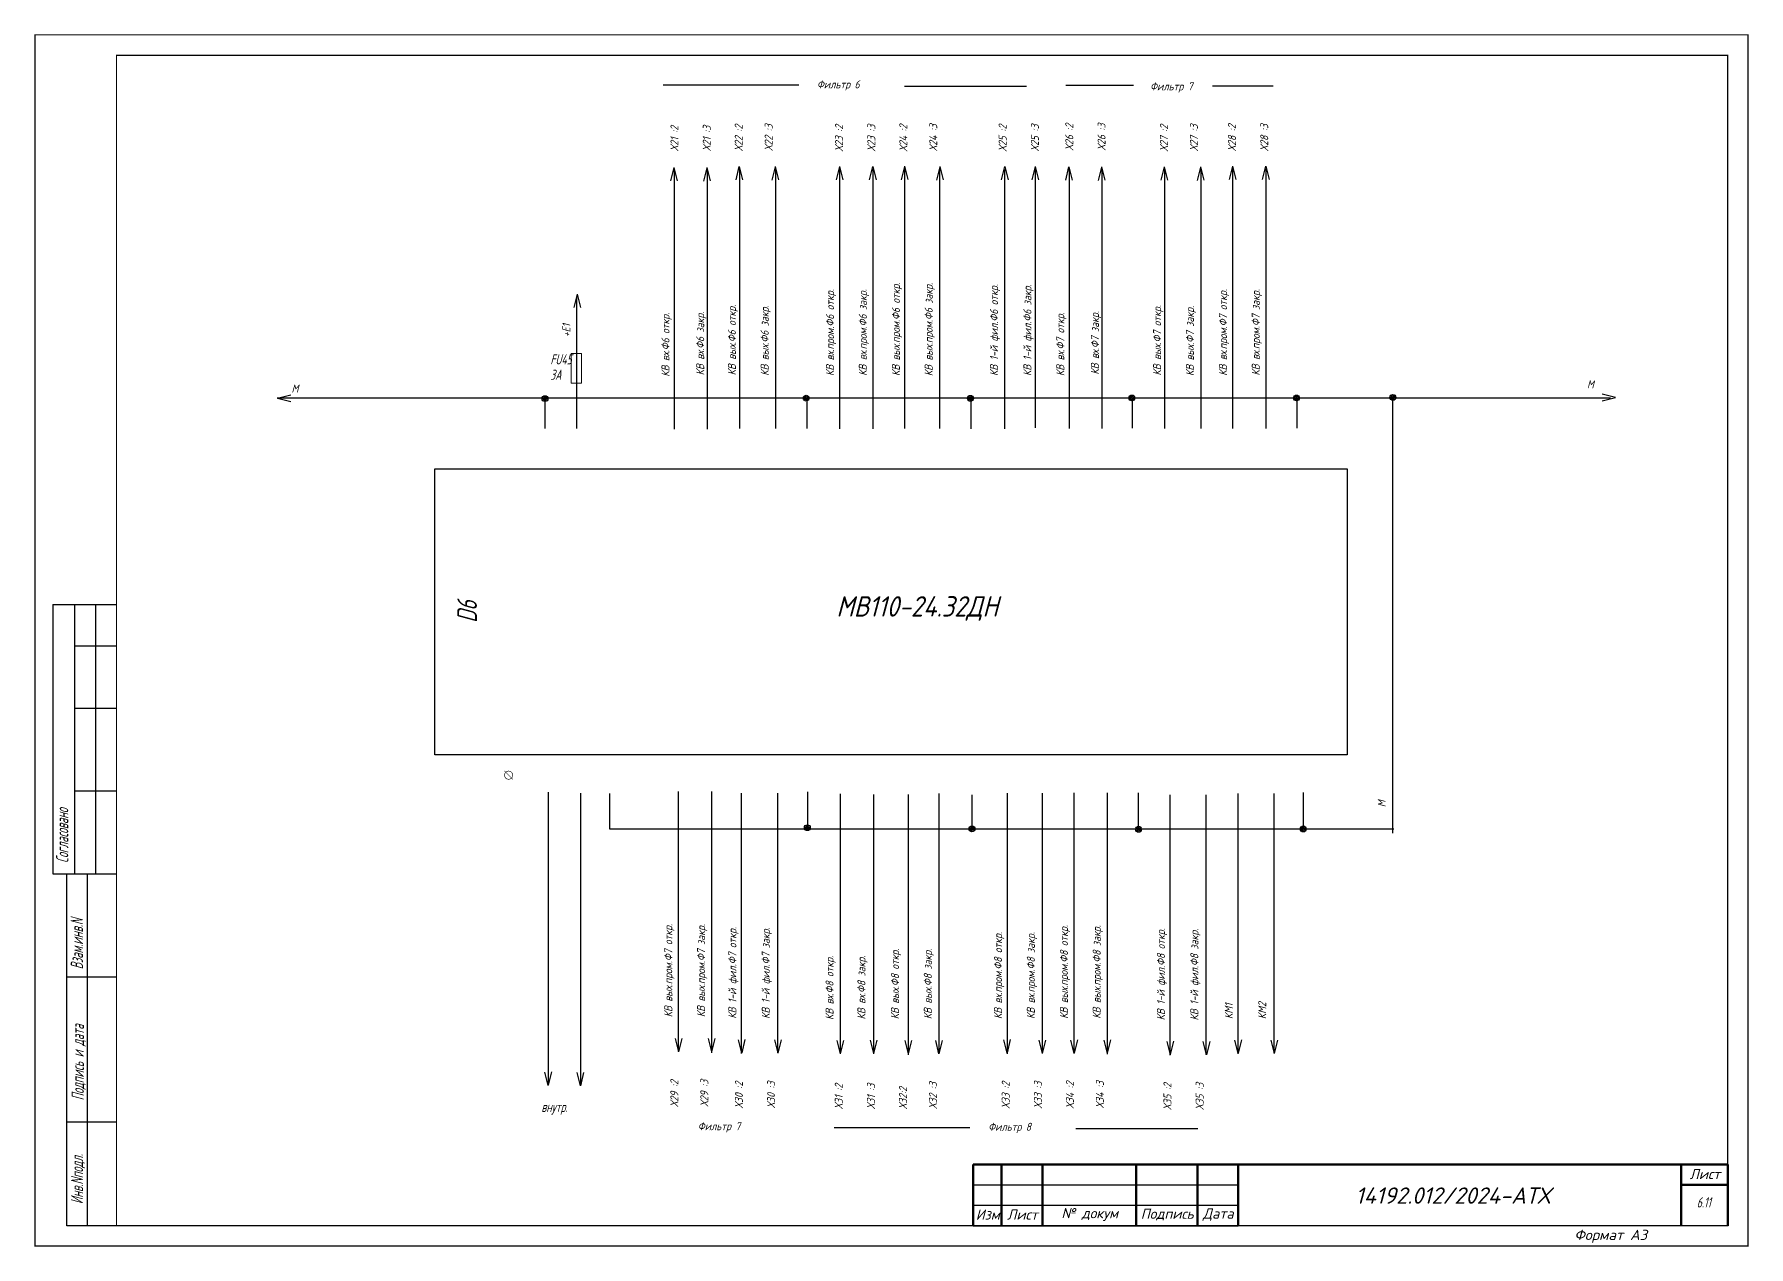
# Model space of a CAD drawing. Header units: millimetres. Extents: x 1463 to 10524, y 7125 to 13164.
# Drawn here: x 7390.6 to 7810.9, y 9092 to 9389.3 of the extents above; entities that cross this region are included whole.
import ezdxf
from ezdxf.enums import TextEntityAlignment as Align

# ---------------------------------------------------------------- set-up
doc = ezdxf.new("R2010")
doc.units = ezdxf.units.MM
doc.header["$LTSCALE"] = 4
doc.set_wipeout_variables(frame=1)
doc.linetypes.add('SolidLine', pattern=[0])
for name, color, linetype, lineweight in [('RAMKA', 7, 'Continuous', 25), ('SHTAMP', 7, 'SolidLine', 25), ('Основеая', 5, 'Continuous', 60), ('СХЕМА', 7, 'Continuous', 25)]:
    doc.layers.add(name, color=color, linetype=linetype, lineweight=lineweight)
for name, color, linetype in [('RED_2.5mm^2', 1, 'Continuous'), ('SYMS', 7, 'Continuous'), ('Вспомогательная', 1, 'Continuous'), ('Текст', 2, 'Continuous')]:
    doc.layers.add(name, color=color, linetype=linetype)
doc.styles.add('COTES', font='cs_gost2304.shx', dxfattribs={"width": 0.75, "oblique": 15})
doc.styles.add('ISOCPEUR', font='isocpeui.ttf')
doc.styles.add('Simplex00.10.00', font='simplex.shx')
doc.styles.add('Simplex25.085.15', font='GOST_A.TTF', dxfattribs={"width": 0.85, "oblique": 15, "height": 2.5})
doc.styles.add('ГОСТ', font='isocpeur.ttf', dxfattribs={"oblique": 15})
doc.styles.add('Стиль мой-1', font='GOST_A.TTF', dxfattribs={"width": 0.85, "oblique": 15, "height": 2.5})
doc.linetypes.add('Modbus_LINE', pattern='A,7.5,-4,["Modbus",Standard,S=2.5,R=0,X=-1.5,Y=-1.25],-15', length=26.5)

# ---------------------------------------------------------------- blocks, each defined once
blk = doc.blocks.new('Формат А3')
at = {"color": 0, "linetype": 'Continuous', "const_width": 0.3}
for points in [[(-420, 297), (0, 297), (0, 0), (-420, 0)], [(-400, 5), (-400, 292), (-5, 292), (-5, 5)]]:
    blk.add_lwpolyline(points, close=True, dxfattribs=at)
at = {"color": 0, "linetype": 'Continuous', "style": 'Simplex00.10.00', "oblique": 15}
blk.add_text('Формат А3', height=2.5, dxfattribs=at).set_placement((-33.67, 2.75), align=Align.MIDDLE_CENTER)
blk = doc.blocks.new('A$C73A268AF')
at = {"lineweight": 30}
for p, q in [((4.57, 157.46), (20.05, 157.46)), ((4.57, 157.46), (4.57, 91.46)), ((9.89, 157.46), (9.89, 91.46)), ((14.97, 157.46), (14.97, 91.46)), ((9.89, 147.31), (20.05, 147.31)), ((9.89, 132.08), (20.05, 132.08)), ((9.89, 111.77), (20.05, 111.77)), ((4.57, 91.46), (20.05, 91.46)), ((7.96, 5.15), (7.96, 91.46)), ((13.04, 5.15), (13.04, 91.46)), ((20.15, 66.08), (7.96, 66.08)), ((20.15, 30.54), (7.96, 30.54))]:
    blk.add_line(p, q, dxfattribs=at)
blk.add_lwpolyline([(20.15, 5.15), (7.96, 5.15)], dxfattribs=at)
at = {"layer": 'Вспомогательная', "color": 7}
for p, q in [((230.15, 15.15), (295.15, 15.15)), ((230.15, 10.15), (295.15, 10.15)), ((230.15, 5.15), (295.15, 5.15))]:
    blk.add_line(p, q, dxfattribs=at)
at = {"layer": 'Основеая', "color": 7}
for p, q in [((230.15, 20.15), (230.15, 5.15)), ((415.15, 20.15), (230.15, 20.15)), ((237.15, 20.15), (237.15, 5.15)), ((247.15, 20.15), (247.15, 5.15)), ((270.15, 20.15), (270.15, 5.15)), ((285.15, 20.15), (285.15, 5.15)), ((295.15, 20.15), (295.15, 5.15)), ((403.72, 20.15), (403.72, 5.15)), ((415.15, 20.15), (415.15, 5.15)), ((403.72, 15.15), (415.15, 15.15))]:
    blk.add_line(p, q, dxfattribs=at)
blk.add_blockref('Формат А3', (420.15, 0.15))
at = {"layer": 'RAMKA', "style": 'COTES', "oblique": 15, "width": 0.75}
for s, p in [('Согласовано', (8.35, 94.1)), ('Взам.инв.N', (11.94, 68.02)), ('Подпись и дата', (12.17, 35.86)), ('Инв.Nподл.', (11.97, 10.43))]:
    blk.add_text(s, height=3, rotation=90, dxfattribs=at).set_placement(p)
at = {"layer": 'Текст', "color": 7, "char_height": 2.5, "style": 'ГОСТ'}
for s, insert, width, attachment_point in [('{\\fISOCPEUR|b0|i0|c204|p34;Лист}', (413.32, 17.81), 11.4585, 6), ('{\\fISOCPEUR|b0|i0|c204|p34;Изм}', (233.75, 7.88), 7, 5), ('{\\fISOCPEUR|b0|i0|c204|p34;Лист}', (242.25, 7.88), 10, 5), ('{\\fISOCPEUR|b0|i0|c204|p34;№ докум}', (258.75, 7.88), 23, 5), ('{\\fISOCPEUR|b0|i0|c204|p34;Подпись}', (277.75, 7.88), 15, 5), ('{\\fISOCPEUR|b0|i0|c204|p34;Дата}', (290.25, 7.88), 10, 5)]:
    blk.add_mtext(s, dxfattribs=dict(at, insert=insert, width=width, attachment_point=attachment_point))
blk = doc.blocks.new('Клеммное соединение')
at = {"linetype": 'Continuous'}
blk.add_wipeout([(0, -1), (-0.44, -0.9), (-0.6, -0.8), (-0.71, -0.7), (-0.8, -0.6), (-0.87, -0.5), (-0.92, -0.4), (-0.95, -0.3), (-0.98, -0.2), (-0.99, -0.1), (-0.99, 0), (-0.99, 0.1), (-0.98, 0.2), (-0.95, 0.3), (-0.92, 0.4), (-0.87, 0.5), (-0.8, 0.6), (-0.71, 0.7), (-0.6, 0.8), (-0.44, 0.9), (0, 1), (0.44, 0.9), (0.6, 0.8), (0.71, 0.7), (0.8, 0.6), (0.87, 0.5), (0.92, 0.4), (0.95, 0.3), (0.98, 0.2), (0.99, 0.1), (1, 0), (0.99, -0.1), (0.98, -0.2), (0.95, -0.3), (0.92, -0.4), (0.87, -0.5), (0.8, -0.6), (0.71, -0.7), (0.6, -0.8), (0.44, -0.9)], dxfattribs=at)
at = {"color": 0, "linetype": 'Continuous', "lineweight": -2, "const_width": 0.15}
blk.add_lwpolyline([(-1.06, -1.06), (1.06, 1.06)], dxfattribs=at)
blk.add_lwpolyline([(-1, 0, 1), (1, 0, 1)], format="xyb", close=True, dxfattribs=at)
blk = doc.blocks.new('WDDOT')
for radius in [0.72, 0.449, 0.223]:
    blk.add_circle((0, 0), radius)

msp = doc.modelspace()

# ---------------------------------------------------------------- linework, layer by layer
at = {"color": 7, "ltscale": 0.2}
for p, q in [((7577.97, 9376.78), (7544.72, 9376.78)), ((7603.92, 9376.61), (7633.79, 9376.61)), ((7660.06, 9376.75), (7643.44, 9376.75)), ((7679.38, 9376.64), (7694.31, 9376.64)), ((7619.95, 9121.17), (7586.7, 9121.17)), ((7645.91, 9121), (7675.78, 9121))]:
    msp.add_line(p, q, dxfattribs=at)
at = {"color": 1, "ltscale": 0.2}
for p, q in [((7547.47, 9356.06), (7547.47, 9292.44)), ((7555.52, 9356.26), (7555.52, 9292.43)), ((7563.43, 9356.28), (7563.43, 9292.66)), ((7572.3, 9356.49), (7572.3, 9292.66)), ((7588.01, 9356.64), (7588.01, 9292.54)), ((7603.89, 9356.18), (7603.89, 9292.61)), ((7635.98, 9356.64), (7635.98, 9292.81)), ((7644.25, 9356.22), (7644.25, 9292.6)), ((7652.31, 9356.43), (7652.31, 9292.59)), ((7667.67, 9356.21), (7667.67, 9292.59)), ((7676.55, 9356.43), (7676.55, 9292.6)), ((7684.34, 9356.7), (7684.34, 9292.59)), ((7523.61, 9292.67), (7523.61, 9324.97)), ((7515.78, 9292.67), (7515.78, 9300.25)), ((7723.61, 9193.4), (7723.61, 9299.9)), ((7531.69, 9194.45), (7531.69, 9203.11)), ((7556.67, 9139.56), (7556.67, 9203.66)), ((7563.97, 9139.35), (7563.97, 9203.18)), ((7572.84, 9139.56), (7572.84, 9203.18)), ((7588.23, 9139.49), (7588.23, 9203.03)), ((7604.86, 9139.03), (7604.86, 9202.86)), ((7620.51, 9194.62), (7620.51, 9202.84)), ((7637.76, 9139.64), (7637.76, 9203.21)), ((7653.65, 9139.18), (7653.65, 9203.29)), ((7669.03, 9138.95), (7669.03, 9202.78)), ((7677.9, 9139.16), (7677.9, 9202.78)), ((7685.67, 9139.26), (7685.67, 9203.1)), ((7694.54, 9139.48), (7694.54, 9203.1))]:
    msp.add_line(p, q, dxfattribs=at)
at = {"ltscale": 0.2}
msp.add_lwpolyline([(7488.75, 9282.77), (7712.43, 9282.77), (7712.43, 9212.65), (7488.75, 9212.65)], close=True, dxfattribs=at)
at = {"layer": 'RED_2.5mm^2', "linetype": 'Continuous', "ltscale": 0.2}
for p, q in [((7596.13, 9356.34), (7596.13, 9292.54)), ((7612.51, 9356.49), (7612.51, 9292.6)), ((7628.43, 9356.18), (7628.43, 9292.51)), ((7692.47, 9356.4), (7692.47, 9292.6)), ((7450.11, 9300.11), (7776.98, 9300.11)), ((7580.05, 9292.63), (7580.05, 9300.03)), ((7620.22, 9292.58), (7620.22, 9299.89)), ((7659.8, 9292.69), (7659.8, 9299.81)), ((7700.14, 9292.69), (7700.14, 9299.9)), ((7548.54, 9139.86), (7548.54, 9203.66)), ((7580.22, 9194.65), (7580.22, 9203.54)), ((7596.39, 9139.33), (7596.39, 9202.9)), ((7612.41, 9139.49), (7612.41, 9203.16)), ((7629.15, 9139.33), (7629.15, 9203.23)), ((7645.52, 9139.49), (7645.52, 9203.28)), ((7661.31, 9194.51), (7661.31, 9203.29)), ((7701.69, 9194.4), (7701.69, 9203.37)), ((7531.61, 9194.47), (7723.83, 9194.47))]:
    msp.add_line(p, q, dxfattribs=at)
at = {"layer": 'RED_2.5mm^2', "color": 6, "linetype": 'Modbus_LINE', "ltscale": 0.2}
for p, q in [((7516.61, 9131.94), (7516.61, 9203.47)), ((7524.53, 9131.78), (7524.53, 9203.24))]:
    msp.add_line(p, q, dxfattribs=at)
at = {"layer": 'SYMS', "linetype": 'Continuous', "ltscale": 0.2}
for p, q in [((7547.36, 9356.63), (7546.56, 9353.36)), ((7547.39, 9356.67), (7548.21, 9353.4)), ((7555.41, 9356.58), (7554.61, 9353.31)), ((7555.45, 9356.62), (7556.26, 9353.35)), ((7563.31, 9356.85), (7562.52, 9353.58)), ((7563.35, 9356.89), (7564.16, 9353.61)), ((7572.19, 9356.81), (7571.39, 9353.54)), ((7572.22, 9356.85), (7573.04, 9353.57)), ((7587.96, 9356.86), (7587.16, 9353.59)), ((7588, 9356.9), (7588.81, 9353.63)), ((7596.08, 9356.86), (7595.28, 9353.59)), ((7596.12, 9356.9), (7596.93, 9353.63)), ((7603.89, 9356.91), (7603.09, 9353.64)), ((7603.92, 9356.95), (7604.74, 9353.68)), ((7612.54, 9356.81), (7611.74, 9353.54)), ((7612.57, 9356.85), (7613.38, 9353.57)), ((7628.44, 9356.86), (7627.64, 9353.59)), ((7628.48, 9356.9), (7629.29, 9353.63)), ((7635.94, 9356.86), (7635.14, 9353.59)), ((7635.97, 9356.9), (7636.78, 9353.63)), ((7644.14, 9356.8), (7643.34, 9353.53)), ((7644.18, 9356.83), (7644.99, 9353.56)), ((7652.2, 9356.75), (7651.4, 9353.48)), ((7652.23, 9356.78), (7653.04, 9353.51)), ((7667.56, 9356.79), (7666.76, 9353.52)), ((7667.6, 9356.82), (7668.41, 9353.55)), ((7676.44, 9356.75), (7675.64, 9353.48)), ((7676.47, 9356.78), (7677.28, 9353.51)), ((7684.3, 9356.92), (7683.5, 9353.65)), ((7684.33, 9356.96), (7685.14, 9353.69)), ((7692.42, 9356.92), (7691.62, 9353.65)), ((7692.45, 9356.96), (7693.27, 9353.69)), ((7523.63, 9325.55), (7522.83, 9322.28)), ((7523.66, 9325.59), (7524.47, 9322.31)), ((7450.18, 9300.1), (7453.45, 9300.91)), ((7450.21, 9300.07), (7453.48, 9299.27)), ((7778.19, 9300.21), (7774.92, 9301.01)), ((7778.23, 9300.17), (7774.96, 9299.36)), ((7548.55, 9139.78), (7547.74, 9143.06)), ((7548.59, 9139.82), (7549.38, 9143.09)), ((7556.67, 9139.78), (7555.86, 9143.06)), ((7556.71, 9139.82), (7557.51, 9143.09)), ((7564.04, 9139.47), (7563.23, 9142.75)), ((7564.07, 9139.51), (7564.87, 9142.78)), ((7572.91, 9139.43), (7572.1, 9142.71)), ((7572.95, 9139.47), (7573.75, 9142.74)), ((7588.2, 9139.26), (7587.39, 9142.53)), ((7588.24, 9139.3), (7589.04, 9142.56)), ((7596.38, 9139.36), (7595.56, 9142.63)), ((7596.41, 9139.4), (7597.21, 9142.67)), ((7604.86, 9139.26), (7604.05, 9142.53)), ((7604.9, 9139.3), (7605.7, 9142.56)), ((7612.36, 9139.26), (7611.55, 9142.53)), ((7612.39, 9139.3), (7613.19, 9142.56)), ((7629.08, 9139.46), (7628.27, 9142.73)), ((7629.12, 9139.5), (7629.91, 9142.77)), ((7637.73, 9139.36), (7636.92, 9142.63)), ((7637.76, 9139.39), (7638.56, 9142.66)), ((7645.53, 9139.41), (7644.72, 9142.68)), ((7645.57, 9139.45), (7646.37, 9142.71)), ((7653.66, 9139.41), (7652.84, 9142.68)), ((7653.69, 9139.45), (7654.49, 9142.71)), ((7669.1, 9139.08), (7668.29, 9142.35)), ((7669.13, 9139.11), (7669.93, 9142.38)), ((7677.98, 9139.04), (7677.16, 9142.31)), ((7678.01, 9139.07), (7678.81, 9142.34)), ((7685.74, 9139.39), (7684.93, 9142.66)), ((7685.78, 9139.43), (7686.57, 9142.7)), ((7694.62, 9139.35), (7693.8, 9142.62)), ((7694.65, 9139.39), (7695.45, 9142.66))]:
    msp.add_line(p, q, dxfattribs=at)
at = {"layer": 'SYMS', "color": 6, "linetype": 'Continuous', "ltscale": 0.2}
for p, q in [((7516.57, 9131.54), (7515.76, 9134.81)), ((7516.61, 9131.58), (7517.41, 9134.85)), ((7524.49, 9131.41), (7523.68, 9134.68)), ((7524.53, 9131.45), (7525.33, 9134.72))]:
    msp.add_line(p, q, dxfattribs=at)
at = {"layer": 'СХЕМА', "color": 7, "linetype": 'Continuous', "lineweight": 20, "ltscale": 30}
msp.add_lwpolyline([(7522.17, 9311.04), (7524.74, 9311.04), (7524.74, 9303.71), (7522.17, 9303.71)], close=True, dxfattribs=at)

# ---------------------------------------------------------------- block references
at = {"ltscale": 1.2}
msp.add_blockref('A$C73A268AF', (7390.57, 9092), dxfattribs=at)
at = {"layer": 'SYMS', "linetype": 'Continuous', "ltscale": 0.2, "rotation": 90}
for p in [(7515.78, 9299.96), (7579.8, 9300.08), (7620.08, 9300.02), (7659.67, 9300.12), (7700.01, 9300.12), (7723.65, 9300.26), (7580.09, 9194.74), (7620.45, 9194.47), (7661.29, 9194.35), (7701.67, 9194.43)]:
    msp.add_blockref('WDDOT', p, dxfattribs=at)

# ---------------------------------------------------------------- texts
at = {"style": 'Simplex25.085.15', "oblique": 15}
for s, height, width, p in [('Фильтр 6', 1.961, 1.083459, (7582.44, 9376.03)), ('Фильтр 7', 1.961, 1.083459, (7664.12, 9375.54)), ('FU45', 2.5, 0.85, (7517.08, 9308.34)), ('3А', 2.5, 0.85, (7517.06, 9304.56)), ('M', 1.96, 1.083459, (7453.64, 9301.44)), ('M', 1.96, 1.083459, (7771.23, 9302.48)), ('внутр.', 2.5, 0.85, (7514.89, 9125.03)), ('Фильтр 7', 1.961, 1.083459, (7553.24, 9120.56)), ('Фильтр 8', 1.961, 1.083459, (7624.43, 9120.42))]:
    msp.add_text(s, height=height, dxfattribs=dict(at, width=width)).set_placement(p)
at = {"color": 3, "style": 'Simplex25.085.15', "oblique": 15, "width": 1.083459}
for s, p in [('Х21 :2', (7548.49, 9360.64)), ('Х21 :3', (7556.41, 9360.67)), ('Х22 :2', (7564.24, 9360.64)), ('Х22 :3', (7571.59, 9360.72)), ('Х23 :2', (7588.84, 9360.56)), ('Х23 :3', (7596.75, 9360.59)), ('Х24 :2', (7604.58, 9360.56)), ('Х24 :3', (7611.93, 9360.64)), ('Х25 :2', (7628.94, 9360.57)), ('Х25 :3', (7636.85, 9360.6)), ('Х26 :2', (7645.28, 9360.81)), ('Х26 :3', (7653.19, 9360.83)), ('Х27 :2', (7668.49, 9360.58)), ('Х27 :3', (7675.84, 9360.66)), ('Х28 :2', (7685.17, 9360.62)), ('Х28 :3', (7693.08, 9360.65)), ('Х29 :2', (7548.46, 9126.26)), ('Х29 :3', (7555.81, 9126.34)), ('Х30 :2', (7564.29, 9125.93)), ('Х30 :3', (7572.2, 9125.96)), ('Х31 :2', (7588.77, 9125.72)), ('Х31 :3', (7596.68, 9125.75)), ('Х32:2', (7604.52, 9125.72)), ('Х32 :3', (7611.87, 9125.8)), ('Х33 :2', (7629.7, 9125.88)), ('Х33 :3', (7637.61, 9125.91)), ('Х34 :2', (7645.44, 9125.88)), ('Х34 :3', (7652.79, 9125.96)), ('Х35 :2', (7669.35, 9125.53)), ('Х35 :3', (7677.26, 9125.56))]:
    msp.add_text(s, height=1.961, rotation=90, dxfattribs=at).set_placement(p)
at = {"style": 'Simplex25.085.15', "oblique": 15}
for s, height, width, p in [('КВ вх.пром.Ф6 откр.', 1.9613, 1.083459, (7586.63, 9305.49)), ('КВ вх.пром.Ф6 закр.', 1.9613, 1.083459, (7594.67, 9305.54)), ('КВ вых.пром.Ф6 откр.', 1.9613, 1.083459, (7602.78, 9305.49)), ('КВ вых.пром.Ф6 закр.', 1.9613, 1.083459, (7610.81, 9305.46)), ('КВ 1-й фил.Ф6 откр.', 1.9613, 1.083459, (7626.83, 9305.49)), ('КВ 1-й фил.Ф6 закр.', 1.9613, 1.083459, (7635.02, 9305.49)), ('КВ вх.пром.Ф7 откр.', 1.9613, 1.083459, (7682.97, 9305.55)), ('КВ вх.пром.Ф7 закр.', 1.9613, 1.083459, (7691, 9305.6)), ('КВ вых.Ф6 откр.', 1.9613, 1.083459, (7562.57, 9305.66)), ('КВ вых.Ф6 закр.', 1.9613, 1.083459, (7570.61, 9305.55)), ('КВ вых.Ф7 откр.', 1.9613, 1.083459, (7666.82, 9305.6)), ('КВ вых.Ф7 закр.', 1.9613, 1.083459, (7674.86, 9305.49)), ('+E1', 1.961, 1.083459, (7522, 9315.03)), ('КВ вх.Ф6 откр.', 1.9613, 1.083459, (7546.29, 9305.32)), ('КВ вх.Ф6 закр.', 1.9613, 1.083459, (7554.8, 9305.66)), ('КВ вх.Ф7 откр.', 1.9613, 1.083459, (7643.08, 9305.48)), ('КВ вх.Ф7 закр.', 1.9613, 1.083459, (7651.58, 9305.83)), ('D6', 4.83, 0.879985, (7499.09, 9244.97)), ('М', 1.96, 1.083459, (7721.9, 9199.75)), ('КВ вых.пром.Ф7 откр.', 1.9613, 1.083459, (7546.98, 9148.25)), ('КВ вых.пром.Ф7 закр.', 1.9613, 1.083459, (7555.02, 9148.28)), ('КВ 1-й фил.Ф7 откр.', 1.9613, 1.083459, (7562.69, 9147.9)), ('КВ 1-й фил.Ф7 закр.', 1.9613, 1.083459, (7570.88, 9147.86)), ('КВ вх.пром.Ф8 откр.', 1.9613, 1.083459, (7627.82, 9147.81)), ('КВ вх.пром.Ф8 закр.', 1.9613, 1.083459, (7635.86, 9147.84)), ('КВ вых.пром.Ф8 откр.', 1.9613, 1.083459, (7643.97, 9147.88)), ('КВ вых.пром.Ф8 закр.', 1.9613, 1.083459, (7652, 9147.9)), ('КВ 1-й фил.Ф8 откр.', 1.9613, 1.083459, (7667.75, 9147.5)), ('КВ 1-й фил.Ф8 закр.', 1.9613, 1.083459, (7675.94, 9147.46)), ('КВ вх.Ф8 откр.', 1.9613, 1.083459, (7586.51, 9147.58)), ('КВ вх.Ф8 закр.', 1.9613, 1.083459, (7594.32, 9147.71)), ('КВ вых.Ф8 откр.', 1.9613, 1.083459, (7602.56, 9147.75)), ('КВ вых.Ф8 закр.', 1.9613, 1.083459, (7610.6, 9147.77)), ('КМ1', 1.961, 1.083459, (7684.39, 9147.81)), ('КМ2', 1.961, 1.083459, (7692.58, 9147.78))]:
    msp.add_text(s, height=height, rotation=90, dxfattribs=dict(at, width=width)).set_placement(p)
at = {"color": 7, "style": 'Simplex25.085.15', "oblique": 15, "width": 1.083459}
msp.add_text('МВ110-24.32ДН', height=5, dxfattribs=at).set_placement((7587.19, 9246.51))
at = {"color": 7, "lineweight": 25, "insert": (7798.14, 9104.12), "char_height": 2.5, "attachment_point": 1, "style": 'Стиль мой-1'}
msp.add_mtext_dynamic_manual_height_columns('6.11', width=5.3031, gutter_width=12.5, heights=[0], dxfattribs=at)
at = {"layer": 'SHTAMP', "color": 0, "style": 'ISOCPEUR'}
msp.add_text('14192.012/2024-АТХ', height=4, dxfattribs=at).set_placement((7738.32, 9102.54), align=Align.CENTER)

# ---------------------------------------------------------------- next in the draw order: block references
at = {"rotation": 90}
msp.add_blockref('Клеммное соединение', (7506.86, 9207.62), dxfattribs=at)

doc.saveas('drawing.dxf')
